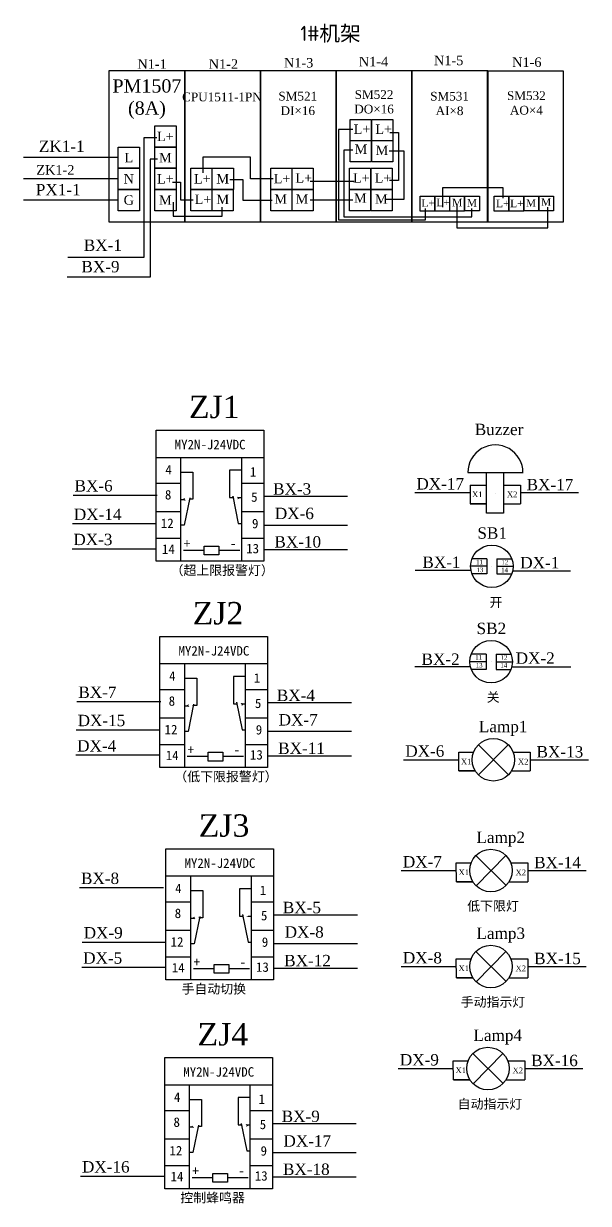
# Model space of a CAD drawing. Header units: millimetres. Extents: x 7991 to 14293, y 2067 to 5530.
# Drawn here: x 10202 to 11694, y 2067 to 5180 of the extents above; entities that cross this region are included whole.
import ezdxf

# ---------------------------------------------------------------- set-up
doc = ezdxf.new("R2010")
doc.units = ezdxf.units.MM
doc.linetypes.add('CENTER2', pattern=[28.575, 19.05, -3.175, 3.175, -3.175])
doc.layers.add('1', color=7, linetype='CENTER2')
doc.layers.add('标注1', color=7, linetype='Continuous')
doc.styles.add('样式 1', font='times.ttf')

msp = doc.modelspace()

# ---------------------------------------------------------------- linework, layer by layer
for p, q in [((10958.621, 4764.233), (11075.154, 4764.233)), ((10958.621, 4715.102), (11071.512, 4715.102)), ((10536.724, 4510.626), (10316.945, 4510.626)), ((10552.104, 4035.417), (10836.076, 4035.417)), ((10616.603, 4035.638), (10616.603, 3760.573)), ((10777.251, 4035.095), (10777.251, 3763.154)), ((10618.162, 3996.599), (10649.299, 3996.599)), ((10649.299, 3996.599), (10649.299, 3924.781)), ((10777.338, 4001.249), (10746.201, 4001.249)), ((10746.201, 4001.249), (10746.201, 3929.432)), ((11375.444, 3995.198), (11521.29, 3995.198)), ((10552.219, 3967.286), (10616.806, 3967.286)), ((10777.459, 3967.286), (10836.076, 3967.286)), ((11381.214, 3961.728), (11424.24, 3961.728)), ((11381.214, 3961.728), (11381.214, 3912.964)), ((11469.819, 3962.399), (11514.066, 3962.399)), ((11513.987, 3962.403), (11513.987, 3912.778)), ((10554.815, 3934.95), (10333.016, 3934.95)), ((10619.455, 3923.947), (10626.716, 3923.947)), ((10641.21, 3928.719), (10626.374, 3856.383)), ((10649.299, 3924.781), (10640.403, 3924.781)), ((10746.201, 3929.432), (10755.097, 3929.432)), ((10754.29, 3933.37), (10769.126, 3861.034)), ((10776.045, 3928.597), (10768.784, 3928.597)), ((11057.742, 3931.953), (10835.942, 3931.953)), ((11234.927, 3942.438), (11380.774, 3942.438)), ((11513.987, 3942.251), (11667.556, 3942.251)), ((10552.219, 3892.425), (10616.806, 3892.425)), ((10777.459, 3892.425), (10836.076, 3892.425)), ((11381.214, 3912.964), (11424.242, 3912.964)), ((11424.242, 3912.964), (11381.214, 3912.964)), ((11469.719, 3912.75), (11513.987, 3912.778)), ((10552.943, 3860.124), (10331.144, 3860.124)), ((10769.126, 3861.034), (10776.996, 3861.034)), ((10626.374, 3856.383), (10618.504, 3856.383)), ((11057.742, 3855.976), (10835.942, 3855.976)), ((10552.219, 3821.904), (10617.349, 3821.904)), ((10777.459, 3821.904), (10836.076, 3821.904)), ((10551.664, 3793.529), (10329.865, 3793.529)), ((10624.458, 3790.752), (10679.174, 3790.752)), ((10718.001, 3790.752), (10772.726, 3790.752)), ((11057.742, 3791.447), (10835.942, 3791.447)), ((11425.664, 3767.994), (11386.664, 3767.994)), ((11425.664, 3767.994), (11425.664, 3727.69)), ((11452.261, 3767.994), (11491.261, 3767.994)), ((11452.261, 3767.994), (11452.261, 3727.69)), ((11236.464, 3737.705), (11382.31, 3737.705)), ((11425.664, 3747.842), (11382.921, 3747.842)), ((11438.889, 3747.842), (11438.889, 3747.842)), ((11438.889, 3747.842), (11438.889, 3747.842)), ((11452.261, 3747.842), (11495.004, 3747.842)), ((11492.886, 3736.366), (11646.455, 3736.366)), ((11425.664, 3727.69), (11386.664, 3727.69)), ((11452.261, 3727.69), (11491.261, 3727.69)), ((10562.074, 3491.176), (10846.046, 3491.176)), ((10626.574, 3491.397), (10626.574, 3216.332)), ((10787.222, 3490.854), (10787.222, 3218.914)), ((11423.539, 3496.192), (11380.796, 3496.192)), ((11423.539, 3516.344), (11384.539, 3516.344)), ((11423.539, 3516.344), (11423.539, 3476.04)), ((11436.764, 3496.192), (11436.764, 3496.192)), ((11436.764, 3496.192), (11436.764, 3496.192)), ((11450.136, 3516.344), (11489.136, 3516.344)), ((11450.136, 3516.344), (11450.136, 3476.04)), ((11450.136, 3496.192), (11492.879, 3496.192)), ((10787.308, 3457.008), (10756.172, 3457.008)), ((10756.172, 3457.008), (10756.172, 3385.191)), ((11235.537, 3483.81), (11381.384, 3483.81)), ((11423.539, 3476.04), (11384.539, 3476.04)), ((11450.136, 3476.04), (11489.136, 3476.04)), ((11493.379, 3482.236), (11646.948, 3482.236)), ((10628.132, 3452.358), (10659.269, 3452.358)), ((10659.269, 3452.358), (10659.269, 3380.54)), ((10562.19, 3423.045), (10626.776, 3423.045)), ((10787.429, 3423.045), (10846.046, 3423.045)), ((10564.785, 3390.709), (10342.986, 3390.709)), ((10629.425, 3379.706), (10636.686, 3379.706)), ((10651.181, 3384.478), (10636.344, 3312.142)), ((10659.269, 3380.54), (10650.373, 3380.54)), ((10756.172, 3385.191), (10765.068, 3385.191)), ((10764.26, 3389.129), (10779.096, 3316.793)), ((10786.016, 3384.356), (10778.754, 3384.356)), ((11067.712, 3387.712), (10845.913, 3387.712)), ((10562.19, 3348.184), (10626.776, 3348.184)), ((10787.429, 3348.184), (10846.046, 3348.184)), ((10562.913, 3315.884), (10341.114, 3315.884)), ((10636.344, 3312.142), (10628.475, 3312.142)), ((10779.096, 3316.793), (10786.966, 3316.793)), ((11067.712, 3311.735), (10845.913, 3311.735)), ((10562.19, 3277.663), (10627.319, 3277.663)), ((10787.429, 3277.663), (10846.046, 3277.663)), ((11403.095, 3277.018), (11482.55, 3197.755)), ((11403.342, 3197.325), (11482.119, 3277.263)), ((10561.635, 3249.288), (10339.836, 3249.288)), ((10634.429, 3246.511), (10689.145, 3246.511)), ((10727.972, 3246.511), (10782.696, 3246.511)), ((11067.712, 3247.206), (10845.913, 3247.206)), ((11351.95, 3207.82), (11351.208, 3257.446)), ((11351.208, 3257.446), (11390.358, 3257.446)), ((11495.103, 3257.446), (11540.244, 3257.446)), ((11540.244, 3257.446), (11540.244, 3207.82)), ((11205.663, 3237.294), (11351.51, 3237.294)), ((11351.95, 3207.82), (11394.978, 3207.82)), ((11394.978, 3207.82), (11351.95, 3207.82)), ((11442.73, 3237.294), (11442.73, 3237.294)), ((11442.73, 3237.294), (11442.73, 3237.294)), ((11490.483, 3207.82), (11540.244, 3207.82)), ((11540.244, 3237.294), (11693.813, 3237.294)), ((11345.574, 2915.614), (11344.833, 2965.24)), ((11344.833, 2965.24), (11383.982, 2965.24)), ((11396.72, 2984.812), (11476.175, 2905.548)), ((11396.967, 2905.119), (11475.743, 2985.057)), ((11488.727, 2965.24), (11533.868, 2965.24)), ((11533.868, 2965.24), (11533.868, 2915.614)), ((10578.027, 2930.987), (10861.999, 2930.987)), ((10642.526, 2931.207), (10642.526, 2656.143)), ((10803.174, 2930.665), (10803.174, 2658.724)), ((11199.287, 2945.088), (11345.134, 2945.088)), ((11436.355, 2945.088), (11436.355, 2945.088)), ((11436.355, 2945.088), (11436.355, 2945.088)), ((11533.868, 2945.088), (11687.438, 2945.088)), ((10571.793, 2899.374), (10349.993, 2899.374)), ((10803.261, 2896.819), (10772.124, 2896.819)), ((10772.124, 2896.819), (10772.124, 2825.001)), ((11345.574, 2915.614), (11388.603, 2915.614)), ((11388.603, 2915.614), (11345.574, 2915.614)), ((11484.107, 2915.614), (11533.868, 2915.614)), ((10644.085, 2892.168), (10675.222, 2892.168)), ((10675.222, 2892.168), (10675.222, 2820.351)), ((10578.142, 2862.856), (10642.729, 2862.856)), ((10803.382, 2862.856), (10861.999, 2862.856)), ((10645.378, 2819.517), (10652.639, 2819.517)), ((10667.133, 2824.289), (10652.297, 2751.953)), ((10675.222, 2820.351), (10666.326, 2820.351)), ((10772.124, 2825.001), (10781.021, 2825.001)), ((10780.213, 2828.94), (10795.049, 2756.604)), ((10801.968, 2824.167), (10794.707, 2824.167)), ((11083.665, 2827.523), (10861.865, 2827.523)), ((10578.142, 2787.995), (10642.729, 2787.995)), ((10803.382, 2787.995), (10861.999, 2787.995)), ((10578.866, 2755.694), (10357.067, 2755.694)), ((10652.297, 2751.953), (10644.427, 2751.953)), ((10795.049, 2756.604), (10802.919, 2756.604)), ((11083.665, 2751.546), (10861.865, 2751.546)), ((10578.142, 2717.474), (10643.272, 2717.474)), ((10803.382, 2717.474), (10861.999, 2717.474)), ((11345.574, 2662.433), (11344.833, 2712.058)), ((11344.833, 2712.058), (11383.982, 2712.058)), ((11396.72, 2731.631), (11476.175, 2652.367)), ((11396.967, 2651.937), (11475.743, 2731.875)), ((11488.727, 2712.058), (11533.868, 2712.058)), ((11533.868, 2712.058), (11533.868, 2662.433)), ((10577.588, 2689.099), (10355.788, 2689.099)), ((10650.381, 2686.322), (10705.097, 2686.322)), ((10743.924, 2686.322), (10798.649, 2686.322)), ((11083.665, 2687.017), (10861.865, 2687.017)), ((11199.287, 2691.906), (11345.134, 2691.906)), ((11436.355, 2691.906), (11436.355, 2691.906)), ((11436.355, 2691.906), (11436.355, 2691.906)), ((11533.868, 2691.906), (11687.438, 2691.906)), ((11345.574, 2662.433), (11388.603, 2662.433)), ((11388.603, 2662.433), (11345.574, 2662.433)), ((11484.107, 2662.433), (11533.868, 2662.433)), ((11388.744, 2462.501), (11468.198, 2383.237)), ((11388.99, 2382.807), (11467.767, 2462.745)), ((11337.598, 2393.302), (11336.857, 2442.928)), ((11336.857, 2442.928), (11376.006, 2442.928)), ((11480.751, 2442.928), (11525.892, 2442.928)), ((11525.892, 2442.928), (11525.892, 2393.302)), ((11191.311, 2422.776), (11337.158, 2422.776)), ((11428.378, 2422.776), (11428.378, 2422.776)), ((11428.378, 2422.776), (11428.378, 2422.776)), ((11525.892, 2422.776), (11679.461, 2422.776)), ((10574.792, 2380.073), (10858.764, 2380.073)), ((10639.291, 2380.293), (10639.291, 2105.229)), ((10799.939, 2379.751), (10799.939, 2107.81)), ((11337.598, 2393.302), (11380.626, 2393.302)), ((11380.626, 2393.302), (11337.598, 2393.302)), ((11476.131, 2393.302), (11525.892, 2393.302)), ((10640.85, 2341.254), (10671.987, 2341.254)), ((10671.987, 2341.254), (10671.987, 2269.437)), ((10800.026, 2345.905), (10768.889, 2345.905)), ((10768.889, 2345.905), (10768.889, 2274.087)), ((10574.907, 2311.942), (10639.494, 2311.942)), ((10800.147, 2311.942), (10858.764, 2311.942)), ((10663.898, 2273.375), (10649.062, 2201.039)), ((10768.889, 2274.087), (10777.786, 2274.087)), ((10776.978, 2278.025), (10791.814, 2205.689)), ((10798.733, 2273.253), (10791.472, 2273.253)), ((11080.43, 2276.608), (10858.631, 2276.608)), ((10642.143, 2268.602), (10649.404, 2268.602)), ((10671.987, 2269.437), (10663.091, 2269.437)), ((10574.907, 2237.081), (10639.494, 2237.081)), ((10800.147, 2237.081), (10858.764, 2237.081)), ((10649.062, 2201.039), (10641.192, 2201.039)), ((10791.814, 2205.689), (10799.684, 2205.689)), ((11080.43, 2200.631), (10858.631, 2200.631)), ((10574.907, 2166.56), (10640.037, 2166.56)), ((10800.147, 2166.56), (10858.764, 2166.56)), ((10574.353, 2138.184), (10352.553, 2138.184)), ((10647.146, 2135.408), (10701.862, 2135.408)), ((10740.689, 2135.408), (10795.414, 2135.408)), ((11080.43, 2136.103), (10858.631, 2136.103))]:
    msp.add_line(p, q)
at = {"lineweight": 60}
for p, q in [((10626.712, 3923.94), (10625.855, 3923.432)), ((10626.712, 3923.943), (10625.867, 3924.471)), ((10640.417, 3924.781), (10641.154, 3925.242)), ((10640.417, 3924.794), (10641.144, 3924.318)), ((10755.083, 3929.432), (10754.346, 3929.892)), ((10755.083, 3929.444), (10754.356, 3928.969)), ((10768.788, 3928.594), (10769.633, 3929.121)), ((10768.788, 3928.591), (10769.644, 3928.082)), ((10636.683, 3379.699), (10635.826, 3379.191)), ((10636.683, 3379.702), (10635.838, 3380.23)), ((10650.387, 3380.54), (10651.124, 3381.001)), ((10650.387, 3380.553), (10651.114, 3380.077)), ((10765.053, 3385.191), (10764.317, 3385.651)), ((10765.053, 3385.203), (10764.326, 3384.728)), ((10778.758, 3384.353), (10779.603, 3384.881)), ((10778.758, 3384.35), (10779.615, 3383.841)), ((10652.635, 2819.51), (10651.779, 2819.001)), ((10652.635, 2819.513), (10651.79, 2820.041)), ((10666.34, 2820.351), (10667.077, 2820.811)), ((10666.34, 2820.363), (10667.067, 2819.888)), ((10781.006, 2825.002), (10780.269, 2825.462)), ((10781.006, 2825.014), (10780.279, 2824.538)), ((10794.711, 2824.163), (10795.556, 2824.691)), ((10794.711, 2824.16), (10795.568, 2823.652)), ((10777.771, 2274.087), (10777.034, 2274.548)), ((10777.771, 2274.1), (10777.044, 2273.624)), ((10791.476, 2273.249), (10792.321, 2273.777)), ((10791.476, 2273.246), (10792.333, 2272.738)), ((10649.4, 2268.596), (10648.544, 2268.087)), ((10649.4, 2268.598), (10648.555, 2269.126)), ((10663.105, 2269.437), (10663.842, 2269.897)), ((10663.105, 2269.449), (10663.832, 2268.974))]:
    msp.add_line(p, q, dxfattribs=at)
at = {"linetype": 'ByBlock'}
msp.add_line((11447.858, 3939.011), (11447.858, 3939.011), dxfattribs=at)
for points in [[(11071.444, 4900.224), (11034.019, 4900.224), (11034.019, 4662.324), (11263.482, 4662.324), (11263.482, 4691.755)], [(11169.611, 4892.253), (11192.312, 4892.253), (11192.312, 4765.945), (11168.384, 4765.945)], [(10554.117, 4878.796), (10519.332, 4878.796), (10519.332, 4562.77), (10318.526, 4562.77)], [(10861.207, 4770.602), (10801.119, 4770.602), (10801.119, 4827.012), (10675.482, 4827.012), (10675.482, 4786.069)], [(11071.444, 4845.654), (11048.13, 4845.654), (11048.13, 4669.682), (11386.19, 4669.682), (11386.19, 4692.368)], [(11167.77, 4843.815), (11206.423, 4843.815), (11206.423, 4715.668), (11159.794, 4715.668)], [(10555.698, 4821.911), (10536.724, 4821.911), (10536.724, 4510.626)], [(10746.494, 4768.782), (10781.09, 4768.782), (10781.09, 4714.193), (10858.475, 4714.193)], [(10595.506, 4761.069), (10616.562, 4761.069), (10616.562, 4714.433), (10650.139, 4714.433)], [(11308.923, 4695.275), (11308.923, 4747.012), (11467.931, 4747.012), (11467.931, 4719.296)], [(10597.213, 4708.746), (10597.213, 4671.778), (10726.398, 4671.778), (10726.398, 4695.096)], [(11345.901, 4700.818), (11345.901, 4640.766), (11586.263, 4640.766), (11586.263, 4695.275)]]:
    msp.add_lwpolyline(points)
for points in [[(10552.048, 4107.001), (10836.364, 4107.001), (10836.364, 3761.054), (10552.048, 3761.054)], [(11424.344, 3995.622), (11469.741, 3995.622), (11469.741, 3888.386), (11424.344, 3888.435)], [(10679.176, 3801.337), (10718.008, 3801.337), (10718.008, 3778.403), (10679.176, 3778.403)], [(10562.019, 3562.76), (10846.334, 3562.76), (10846.334, 3216.813), (10562.019, 3216.813)], [(10689.146, 3257.097), (10727.979, 3257.097), (10727.979, 3234.162), (10689.146, 3234.162)], [(10577.972, 3002.571), (10862.287, 3002.571), (10862.287, 2656.624), (10577.972, 2656.624)], [(10705.099, 2696.907), (10743.931, 2696.907), (10743.931, 2673.973), (10705.099, 2673.973)], [(10574.737, 2451.657), (10859.052, 2451.657), (10859.052, 2105.71), (10574.737, 2105.71)], [(10701.864, 2145.993), (10740.696, 2145.993), (10740.696, 2123.058), (10701.864, 2123.058)]]:
    msp.add_lwpolyline(points, close=True)
for centre in [(11438.889, 3747.842), (11436.764, 3496.192), (11442.73, 3237.294), (11436.355, 2945.088), (11436.355, 2691.906), (11428.378, 2422.776)]:
    msp.add_circle(centre, 56.116)
at = {"layer": '1', "color": 7, "linetype": 'ByBlock'}
msp.add_arc((11448.198, 3995.353), 72.755, 359.878126, 180.121874, dxfattribs=at)
at = {"layer": '标注1'}
for p, q in [((10451.94, 4826.178), (10201.94, 4826.178)), ((10451.94, 4770.178), (10201.94, 4770.178)), ((10451.94, 4714.178), (10201.94, 4714.178))]:
    msp.add_line(p, q, dxfattribs=at)
for points in [[(10427.744, 5055.747), (10627.744, 5055.747), (10627.744, 4655.747), (10427.744, 4655.747)], [(10627.744, 5055.747), (10827.744, 5055.747), (10827.744, 4655.747), (10627.744, 4655.747)], [(10827.744, 5055.747), (11027.744, 5055.747), (11027.744, 4655.747), (10827.744, 4655.747)], [(11027.744, 5055.747), (11227.744, 5055.747), (11227.744, 4655.747), (11027.744, 4655.747)], [(11227.715, 5055.727), (11427.715, 5055.727), (11427.715, 4655.727), (11227.715, 4655.727)], [(11427.47, 5055.544), (11627.47, 5055.544), (11627.47, 4655.544), (11427.47, 4655.544)], [(11064.128, 4926.811), (11120.128, 4926.811), (11120.128, 4870.811), (11064.128, 4870.811)], [(11121.484, 4926.811), (11177.484, 4926.811), (11177.484, 4870.811), (11121.484, 4870.811)], [(10548.582, 4910.178), (10604.582, 4910.178), (10604.582, 4854.178), (10548.582, 4854.178)], [(11064.128, 4870.997), (11120.128, 4870.997), (11120.128, 4814.997), (11064.128, 4814.997)], [(11121.484, 4870.997), (11177.484, 4870.997), (11177.484, 4814.997), (11121.484, 4814.997)], [(10451.94, 4854.178), (10507.94, 4854.178), (10507.94, 4798.178), (10451.94, 4798.178)], [(10548.582, 4854.178), (10604.582, 4854.178), (10604.582, 4798.178), (10548.582, 4798.178)], [(10451.94, 4798.178), (10507.94, 4798.178), (10507.94, 4742.178), (10451.94, 4742.178)], [(10548.582, 4798.178), (10604.582, 4798.178), (10604.582, 4742.178), (10548.582, 4742.178)], [(10643.564, 4797.993), (10699.564, 4797.993), (10699.564, 4741.993), (10643.564, 4741.993)], [(10700.048, 4798.085), (10756.048, 4798.085), (10756.048, 4742.085), (10700.048, 4742.085)], [(10854.781, 4797.993), (10910.781, 4797.993), (10910.781, 4741.993), (10854.781, 4741.993)], [(10911.226, 4797.993), (10967.226, 4797.993), (10967.226, 4741.993), (10911.226, 4741.993)], [(11062.355, 4797.993), (11118.355, 4797.993), (11118.355, 4741.993), (11062.355, 4741.993)], [(11119.711, 4797.993), (11175.711, 4797.993), (11175.711, 4741.993), (11119.711, 4741.993)], [(10451.94, 4742.178), (10507.94, 4742.178), (10507.94, 4686.178), (10451.94, 4686.178)], [(10548.582, 4742.178), (10604.582, 4742.178), (10604.582, 4686.178), (10548.582, 4686.178)], [(10643.564, 4742.178), (10699.564, 4742.178), (10699.564, 4686.178), (10643.564, 4686.178)], [(10699.696, 4742.048), (10755.696, 4742.048), (10755.696, 4686.048), (10699.696, 4686.048)], [(10854.781, 4742.178), (10910.781, 4742.178), (10910.781, 4686.178), (10854.781, 4686.178)], [(10911.226, 4742.178), (10967.226, 4742.178), (10967.226, 4686.178), (10911.226, 4686.178)], [(11062.355, 4742.178), (11118.355, 4742.178), (11118.355, 4686.178), (11062.355, 4686.178)], [(11119.711, 4742.178), (11175.711, 4742.178), (11175.711, 4686.178), (11119.711, 4686.178)], [(11249.007, 4724.187), (11288.207, 4724.187), (11288.207, 4684.987), (11249.007, 4684.987)], [(11288.062, 4724.343), (11327.262, 4724.343), (11327.262, 4685.143), (11288.062, 4685.143)], [(11327.393, 4724.487), (11366.593, 4724.487), (11366.593, 4685.287), (11327.393, 4685.287)], [(11366.605, 4724.643), (11405.805, 4724.643), (11405.805, 4685.443), (11366.605, 4685.443)], [(11444.819, 4724.312), (11484.019, 4724.312), (11484.019, 4685.112), (11444.819, 4685.112)], [(11483.874, 4724.468), (11523.074, 4724.468), (11523.074, 4685.268), (11483.874, 4685.268)], [(11523.206, 4724.613), (11562.406, 4724.613), (11562.406, 4685.413), (11523.206, 4685.413)], [(11562.417, 4724.769), (11601.617, 4724.769), (11601.617, 4685.569), (11562.417, 4685.569)]]:
    msp.add_lwpolyline(points, close=True, dxfattribs=at)

# ---------------------------------------------------------------- texts
at = {"attachment_point": 5, "style": '样式 1'}
for s, insert, char_height, width in [('{\\Fisocp,hztxt|c134;1#\\fSimSun|b0|i0|c134|p2;机架}', (11012.616, 5151.828), 40, 180), ('{\\fSimSun|b1|i0|c134|p2;MY2N-J24VDC}', (10694.629, 4068.947), 25, 56), ('{\\fSimSun|b1|i0|c134|p2;4}', (10584.958, 4002.682), 25, 56), ('{\\fSimSun|b1|i0|c134|p2;1}', (10808.413, 3997.228), 25, 56), ('{\\fSimSun|b1|i0|c134|p2;8}', (10583.705, 3936.53), 25, 56), ('{\\fSimSun|b1|i0|c134|p2;5}', (10811.449, 3930.46), 25, 56), ('{\\fSimSun|b1|i0|c134|p2;12}', (10581.428, 3861.416), 25, 56), ('{\\fSimSun|b1|i0|c134|p2;9}', (10813.727, 3860.657), 25, 56), ('{\\fSimSun|b1|i0|c134|p2;14}', (10584.465, 3793.131), 25, 56), ('{\\fSimSun|b1|i0|c134|p2;+}', (10633.672, 3808.351), 25, 56), ('{\\fSimSun|b1|i0|c134|p2;-}', (10755.216, 3808.351), 25, 56), ('{\\fSimSun|b1|i0|c134|p2;13}', (10806.895, 3794.648), 25, 56), ('{\\fSimSun|b1|i0|c134|p2;MY2N-J24VDC}', (10704.6, 3524.706), 25, 56), ('{\\fSimSun|b1|i0|c134|p2;4}', (10594.929, 3458.441), 25, 56), ('{\\fSimSun|b1|i0|c134|p2;1}', (10818.383, 3452.987), 25, 56), ('{\\fSimSun|b1|i0|c134|p2;8}', (10593.676, 3392.289), 25, 56), ('{\\fSimSun|b1|i0|c134|p2;5}', (10821.42, 3386.219), 25, 56), ('{\\fSimSun|b1|i0|c134|p2;12}', (10591.398, 3317.175), 25, 56), ('{\\fSimSun|b1|i0|c134|p2;9}', (10823.697, 3316.416), 25, 56), ('{\\fSimSun|b1|i0|c134|p2;+}', (10643.643, 3264.11), 25, 56), ('{\\fSimSun|b1|i0|c134|p2;14}', (10594.435, 3248.89), 25, 56), ('{\\fSimSun|b1|i0|c134|p2;-}', (10765.186, 3264.11), 25, 56), ('{\\fSimSun|b1|i0|c134|p2;13}', (10816.865, 3250.407), 25, 56), ('{\\fSimSun|b1|i0|c134|p2;MY2N-J24VDC}', (10720.552, 2964.517), 25, 56), ('{\\fSimSun|b1|i0|c134|p2;4}', (10610.882, 2898.251), 25, 56), ('{\\fSimSun|b1|i0|c134|p2;1}', (10834.336, 2892.798), 25, 56), ('{\\fSimSun|b1|i0|c134|p2;8}', (10609.629, 2832.1), 25, 56), ('{\\fSimSun|b1|i0|c134|p2;5}', (10837.373, 2826.03), 25, 56), ('{\\fSimSun|b1|i0|c134|p2;12}', (10607.351, 2756.986), 25, 56), ('{\\fSimSun|b1|i0|c134|p2;9}', (10839.65, 2756.227), 25, 56), ('{\\fSimSun|b1|i0|c134|p2;+}', (10659.596, 2703.921), 25, 56), ('{\\fSimSun|b1|i0|c134|p2;14}', (10610.388, 2688.7), 25, 56), ('{\\fSimSun|b1|i0|c134|p2;-}', (10781.139, 2703.921), 25, 56), ('{\\fSimSun|b1|i0|c134|p2;13}', (10832.818, 2690.218), 25, 56), ('{\\fSimSun|b1|i0|c134|p2;MY2N-J24VDC}', (10717.318, 2413.602), 25, 56), ('{\\fSimSun|b1|i0|c134|p2;4}', (10607.647, 2347.337), 25, 56), ('{\\fSimSun|b1|i0|c134|p2;1}', (10831.101, 2341.884), 25, 56), ('{\\fSimSun|b1|i0|c134|p2;8}', (10606.394, 2281.186), 25, 56), ('{\\fSimSun|b1|i0|c134|p2;5}', (10834.138, 2275.116), 25, 56), ('{\\fSimSun|b1|i0|c134|p2;12}', (10604.116, 2206.072), 25, 56), ('{\\fSimSun|b1|i0|c134|p2;9}', (10836.415, 2205.313), 25, 56), ('{\\fSimSun|b1|i0|c134|p2;14}', (10607.153, 2137.786), 25, 56), ('{\\fSimSun|b1|i0|c134|p2;+}', (10656.361, 2153.006), 25, 56), ('{\\fSimSun|b1|i0|c134|p2;-}', (10777.904, 2153.006), 25, 56), ('{\\fSimSun|b1|i0|c134|p2;13}', (10829.583, 2139.304), 25, 56)]:
    msp.add_mtext(s, dxfattribs=dict(at, insert=insert, char_height=char_height, width=width))
at = {"attachment_point": 1, "style": '样式 1'}
for s, width, gutter_width, heights, insert, char_height in [('ZK1-2', 200, 150, [0], (10235.671, 4806.4), 25), ('PX1-1', 200, 150, [0], (10234.253, 4756.63), 30), ('Buzzer', 25.09212, 25, [0], (11393.617, 4124.082), 30), ('DX-17', 200, 150, [17.921], (11239.325, 3980.51), 30), ('BX-17', 200, 150, [0], (11530.557, 3978.484), 30), ('X1', 25.09212, 25, [0], (11386.446, 3945.344), 15), ('X2', 25.09212, 25, [0], (11478.48, 3945.282), 15), ('SB1', 25.09212, 25, [0], (11400.552, 3850.699), 30), ('BX-1', 200, 150, [0], (11255.222, 3773.668), 30), ('DX-1', 200, 150, [0], (11513.682, 3772.473), 30), ('{\\fSimSun|b0|i0|c134|p2;（超上限报警灯）}', 415.66513, 25, [35.891], (10590.113, 3749.949), 25), ('11', 19.48524, 25, [0], (11397.04, 3765.185), 12), ('13', 19.48524, 25, [0], (11398.034, 3744.532), 12), ('14', 19.48524, 25, [0], (11463.166, 3744.412), 12), ('12', 19.48524, 25, [0], (11463.891, 3764.85), 12), ('{\\fSimSun|b0|i0|c134|p2;开}', 63.8013, 25, [35.891], (11432.551, 3665.339), 25), ('SB2', 25.09212, 25, [0], (11398.427, 3599.049), 30), ('BX-2', 200, 150, [0], (11253.052, 3517.829), 30), ('DX-2', 200, 150, [0], (11501.623, 3520.71), 30), ('11', 19.48524, 25, [0], (11394.915, 3513.535), 12), ('13', 19.48524, 25, [0], (11395.908, 3492.882), 12), ('14', 19.48524, 25, [0], (11461.041, 3492.762), 12), ('12', 19.48524, 25, [0], (11461.765, 3513.2), 12), ('\\pxqc;{\\fSimSun|b0|i0|c134|p2;关}', 295.13833, 25, [35.891], (11294.683, 3415.324), 25), ('Lamp1', 25.09212, 25, [0], (11404.394, 3340.151), 30), ('DX-6', 200, 150, [30.417], (11210.061, 3275.366), 30), ('BX-13', 200, 150, [0], (11556.814, 3273.527), 30), ('X1', 25.09212, 25, [0], (11357.182, 3240.2), 15), ('X2', 25.09212, 25, [0], (11507.728, 3239.931), 15), ('{\\fSimSun|b0|i0|c134|p2;（低下限报警灯）}', 415.66513, 25, [35.891], (10600.083, 3205.708), 25), ('Lamp2', 25.09212, 25, [0], (11398.018, 3047.945), 30), ('DX-7', 200, 150, [30.417], (11203.686, 2983.16), 30), ('BX-14', 200, 150, [0], (11550.438, 2981.321), 30), ('X1', 25.09212, 25, [0], (11350.806, 2947.994), 15), ('X2', 25.09212, 25, [0], (11501.352, 2947.725), 15), ('\\pxqc;{\\fSimSun|b0|i0|c134|p2;低下限灯}', 295.13833, 25, [35.891], (11294.274, 2864.22), 25), ('Lamp3', 25.09212, 25, [0], (11398.018, 2794.763), 30), ('DX-8', 200, 150, [30.417], (11203.686, 2729.979), 30), ('BX-15', 200, 150, [0], (11550.438, 2728.139), 30), ('X1', 25.09212, 25, [0], (11350.806, 2694.813), 15), ('X2', 25.09212, 25, [0], (11501.352, 2694.543), 15), ('{\\fSimSun|b0|i0|c134|p2;手自动切换}', 415.66513, 25, [35.891], (10619.16, 2645.519), 25), ('\\pxqc;{\\fSimSun|b0|i0|c134|p2;手动指示灯}', 295.13833, 25, [35.891], (11294.274, 2611.038), 25), ('Lamp4', 25.09212, 25, [0], (11390.042, 2525.633), 30), ('DX-9', 200, 150, [30.417], (11195.709, 2460.848), 30), ('BX-16', 200, 150, [0], (11542.462, 2459.009), 30), ('X1', 25.09212, 25, [0], (11342.83, 2425.682), 15), ('X2', 25.09212, 25, [0], (11493.376, 2425.413), 15), ('\\pxqc;{\\fSimSun|b0|i0|c134|p2;自动指示灯}', 295.13833, 25, [35.891], (11286.298, 2341.908), 25), ('{\\fSimSun|b0|i0|c134|p2;控制蜂鸣器}', 415.66513, 25, [35.891], (10615.925, 2094.604), 25)]:
    msp.add_mtext_dynamic_manual_height_columns(s, width=width, gutter_width=gutter_width, heights=heights, dxfattribs=dict(at, insert=insert, char_height=char_height))
at = {"layer": '标注1', "style": '样式 1'}
for s, insert, char_height, width, attachment_point in [('N1-1', (10541.326, 5073.187), 25, 200, 5), ('N1-2', (10729.713, 5073.187), 25, 200, 5), ('N1-3', (10928.389, 5076.401), 25, 200, 5), ('N1-4', (11126.184, 5079.633), 25, 200, 5), ('N1-5', (11324.721, 5082.488), 25, 200, 5), ('N1-6', (11531.141, 5077.828), 25, 200, 5), ('PM1507\\P(8A)', (10527.744, 4980.5), 35, 200, 5), ('CPU1511-1PN', (10725.889, 4986.218), 23, 200, 5), ('SM521\\PDI×16', (10926.186, 4969.098), 23, 200, 5), ('SM522\\PDO×16', (11127.585, 4973.357), 23, 200, 5), ('SM531\\PAI×8', (11327.029, 4968.937), 23, 200, 5), ('SM532\\PAO×4', (11529.897, 4970.371), 23, 200, 5), ('L+', (10576.582, 4882.178), 25, 56, 5), ('L+', (11095.845, 4901.276), 25, 56, 5), ('L+', (11153.201, 4901.276), 25, 56, 5), ('ZK1-1', (10242.287, 4841.201), 30, 200, 7), ('M', (11093.003, 4848.39), 25, 56, 5), ('M', (11148.539, 4845.661), 25, 56, 5), ('L', (10479.94, 4826.178), 25, 56, 5), ('M', (10576.582, 4826.178), 25, 56, 5), ('N', (10479.94, 4770.178), 25, 56, 5), ('L+', (10576.582, 4770.178), 25, 56, 5), ('L+', (10674.051, 4770.348), 25, 56, 5), ('M', (10728.048, 4770.44), 25, 56, 5), ('L+', (10884.677, 4770.638), 25, 56, 5), ('L+', (10942.033, 4772.457), 25, 56, 5), ('L+', (11094.072, 4772.457), 25, 56, 5), ('L+', (11151.428, 4772.457), 25, 56, 5), ('M', (11091.23, 4719.571), 25, 56, 5), ('G', (10479.94, 4714.178), 25, 56, 5), ('M', (10576.582, 4714.178), 25, 56, 5), ('L+', (10675.827, 4716.215), 25, 56, 5), ('M', (10728.048, 4715.953), 25, 56, 5), ('M', (10880.924, 4716.842), 25, 56, 5), ('M', (10937.37, 4716.842), 25, 56, 5), ('M', (11146.766, 4716.842), 25, 56, 5), ('L+', (11270.176, 4706.387), 20, 56, 5), ('L+', (11309.753, 4707.911), 20, 56, 5), ('M', (11347.311, 4707.497), 20, 56, 5), ('M', (11386.281, 4707.205), 20, 56, 5), ('L+', (11467.432, 4705.459), 20, 56, 5), ('L+', (11504.858, 4705.459), 20, 56, 5), ('M', (11542.12, 4706.592), 20, 56, 5), ('M', (11582, 4709.045), 20, 56, 5), ('BX-1', (10360.979, 4579.971), 30, 200, 7), ('BX-9', (10354.655, 4523.087), 30, 200, 7), ('ZJ1', (10705.553, 4197.967), 59.0625, 813.80284, 2), ('BX-6', (10336.585, 3944.714), 30, 200, 7), ('BX-3', (10860.923, 3936.581), 30, 200, 7), ('DX-14', (10334.713, 3869.889), 30, 200, 7), ('DX-6', (10865.568, 3871.985), 30, 200, 7), ('DX-3', (10333.434, 3803.293), 30, 200, 7), ('BX-10', (10864.349, 3796.932), 30, 200, 7), ('ZJ2', (10715.524, 3653.726), 59.0625, 813.80284, 2), ('BX-7', (10346.555, 3400.473), 30, 200, 7), ('BX-4', (10870.893, 3392.34), 30, 200, 7), ('DX-15', (10344.683, 3325.648), 30, 200, 7), ('DX-7', (10875.538, 3327.744), 30, 200, 7), ('DX-4', (10343.405, 3259.052), 30, 200, 7), ('BX-11', (10874.319, 3252.691), 30, 200, 7), ('ZJ3', (10731.476, 3093.536), 59.0625, 813.80284, 2), ('BX-8', (10353.563, 2909.138), 30, 200, 7), ('BX-5', (10886.846, 2832.151), 30, 200, 7), ('DX-9', (10360.636, 2765.458), 30, 200, 7), ('DX-8', (10891.491, 2767.555), 30, 200, 7), ('DX-5', (10359.358, 2698.863), 30, 200, 7), ('BX-12', (10890.272, 2692.501), 30, 200, 7), ('ZJ4', (10728.241, 2542.622), 59.0625, 813.80284, 2), ('BX-9', (10883.611, 2281.237), 30, 200, 7), ('DX-17', (10888.256, 2216.641), 30, 200, 7), ('DX-16', (10356.123, 2147.949), 30, 200, 7), ('BX-18', (10887.037, 2141.587), 30, 200, 7)]:
    msp.add_mtext(s, dxfattribs=dict(at, insert=insert, char_height=char_height, width=width, attachment_point=attachment_point))

doc.saveas('drawing.dxf')
